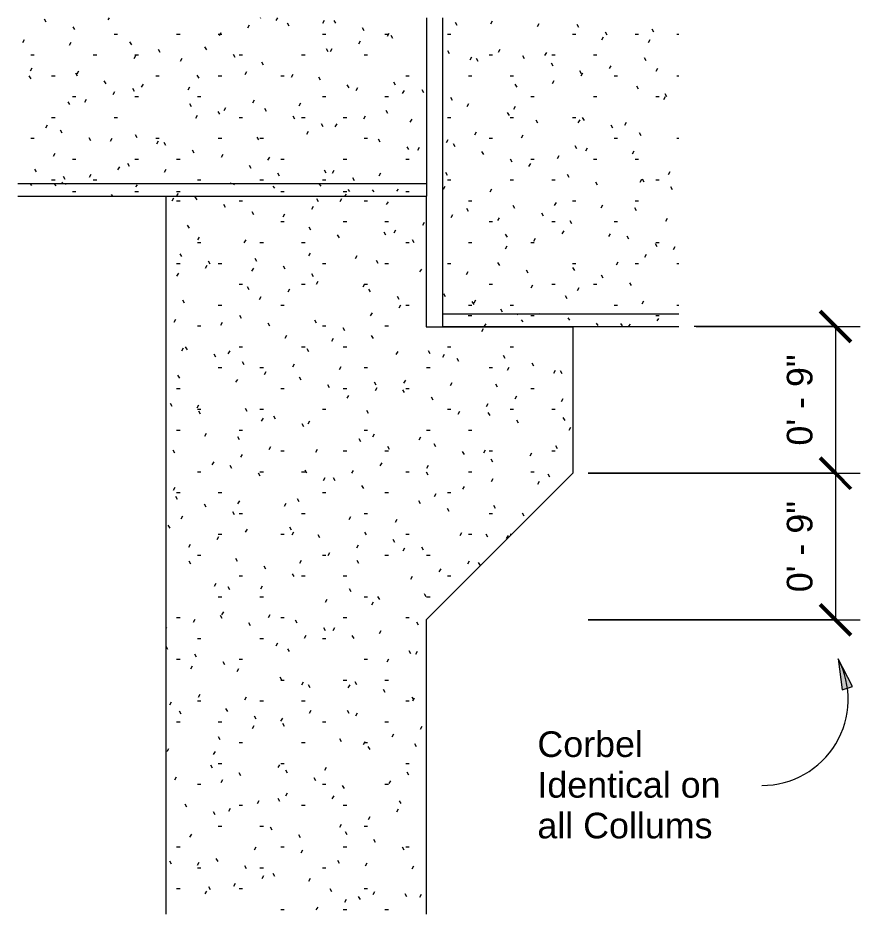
# Model space of a CAD drawing. Header units: inches. Extents: x -12094 to -4267, y -204 to 12515.
# Drawn here: x -7152.3 to -7100.6, y -80.1 to -25 of the extents above; entities that cross this region are included whole.
import ezdxf

# ---------------------------------------------------------------- set-up
doc = ezdxf.new("R2010")
doc.units = ezdxf.units.IN
doc.header["$MEASUREMENT"] = 0
for name, color, linetype, lineweight in [('A-ANNO-DIMS', 211, 'Continuous', 9), ('A-ANNO-DIMS-16', 211, 'Continuous', 9), ('G-ANNO-TEXT', 231, 'Continuous', 9), ('S-BEAM', 12, 'Continuous', 18), ('S-COLS', 52, 'Continuous', 18)]:
    doc.layers.add(name, color=color, linetype=linetype, lineweight=lineweight)
doc.styles.add('Arial_5', font='arial.ttf', dxfattribs={"height": 1.574803})
doc.dimstyles.new('Diagonal_-_Arial_2_5_mm_2', dxfattribs={"dimscale": 12, "dimtxt": 1.606708, "dimasz": 0.15748, "dimexe": 0.125984, "dimexo": 0.07874, "dimgap": 0.07874, "dimtad": 1, "dimdec": 4, "dimrnd": 0.0625, "dimzin": 1, "dimdsep": 46, "dimlunit": 4, "dimtxsty": 'Arial_5', "dimblk1": 'OBLIQUE', "dimblk2": 'OBLIQUE', "dimsah": 1, "dimcen": 0.09, "dimazin": 0, "dimtfac": 1, "dimtdec": 4, "dimtix": 1, "dimtmove": 0, "dimatfit": 3, "dimfxl": 1, "dimtvp": 1, "dimtfill": 1, "dimfrac": 2, "dimtolj": 1, "dimtzin": 0, "dimarcsym": 2})
pattern_1 = [(0, (-10986.386, 17.48), (5.12, 1.28), [0.211, -3.629, 0.211, -3.629, -20.48]), (0, (-10986.386, 17.48), (5.12, 1.28), [-7.68, 0.211, -7.469, 0.211, -3.629, -8.96]), (0, (-10986.386, 17.48), (5.12, 1.28), [-19.2, 0.211, -2.349, 0.211, -6.189]), (120, (-10984.466, 18.12), (-3.6685125, 3.79405), [0.211, -3.629, 0.211, -3.629, -20.48]), (120, (-10984.466, 18.12), (-3.6685125, 3.79405), [-7.68, 0.211, -7.469, 0.211, -3.629, -8.96]), (120, (-10984.466, 18.12), (-3.6685125, 3.79405), [-19.2, 0.211, -2.349, 0.211, -6.189]), (240, (-10983.826, 20.68), (-1.4514875, -5.07405), [0.211, -3.629, 0.211, -3.629, -20.48]), (240, (-10983.826, 20.68), (-1.4514875, -5.07405), [-7.68, 0.211, -7.469, 0.211, -3.629, -8.96]), (240, (-10983.826, 20.68), (-1.4514875, -5.07405), [-19.2, 0.211, -2.349, 0.211, -6.189])]

# ---------------------------------------------------------------- blocks, each defined once
blk = doc.blocks.new('Prefabricado-Pilar cuadrado - 16_x16_-213763-SECTION 02 - DET')
at = {"layer": 'S-COLS'}
h = blk.add_hatch(dxfattribs=at)
h.set_pattern_fill('FP_16', color=256, style=0, pattern_type=2)
h.set_pattern_definition(pattern_1)
h.paths.add_polyline_path([(-10475.189, -80.086), (-10475.111, -80.086), (-10475.111, -36), (-10475.189, -36)], flags=0)
h = blk.add_hatch(dxfattribs=at)
h.set_pattern_fill('FP_16', color=256, style=0, pattern_type=2)
h.set_pattern_definition(pattern_1)
h.paths.add_polyline_path([(-10459.268, -80.086), (-10459.268, -36), (-10475.111, -36), (-10475.111, -80.086)], flags=0)
h = blk.add_hatch(dxfattribs=at)
h.set_pattern_fill('FP_16', color=256, style=0, pattern_type=2)
h.set_pattern_definition(pattern_1)
h.paths.add_polyline_path([(-10459.208, -80.086), (-10459.189, -80.086), (-10459.189, -62.012), (-10450.189, -53.012), (-10450.189, -44.012), (-10459.189, -44.012), (-10459.189, -36), (-10459.268, -36), (-10459.268, -80.086)], flags=0)
for p, q in [((-10475.189, -36), (-10475.189, -80.086)), ((-10459.189, -36), (-10459.189, -44.012)), ((-10459.189, -44.012), (-10450.189, -44.012)), ((-10450.189, -44.012), (-10450.189, -53.012)), ((-10450.189, -53.012), (-10459.189, -62.012)), ((-10459.189, -62.012), (-10459.189, -80.086))]:
    blk.add_line(p, q, dxfattribs=at)
blk = doc.blocks.new('Inverted Tee Beam - 24IT40-228306-SECTION 02 - DET')
at = {"layer": 'S-BEAM'}
h = blk.add_hatch(dxfattribs=at)
h.set_pattern_fill('FP_16', color=256, style=0, pattern_type=2)
h.set_pattern_definition(pattern_1)
h.paths.add_polyline_path([(-10443.676, -43.213), (-10443.676, -25.042), (-10458.165, -25.042), (-10458.165, -43.213)], flags=0)
h = blk.add_hatch(dxfattribs=at)
h.set_pattern_fill('FP_17', color=256, style=0, pattern_type=2)
h.set_pattern_definition([(0, (-10986.386, -3.508), (5.12, 0.905), [0.211, -3.629, 0.211, -3.629, -20.48]), (0, (-10986.386, -3.508), (5.12, 0.905), [-7.68, 0.211, -7.469, 0.211, -3.629, -8.96]), (0, (-10986.386, -3.508), (5.12, 0.905), [-19.2, 0.211, -2.349, 0.211, -6.189]), (129.232, (-10984.466, -3.055), (-3.668475, 2.6824839), [0.167, -2.869, 0.167, -2.869, -16.191]), (129.232, (-10984.466, -3.055), (-3.668475, 2.6824839), [-6.072, 0.167, -5.905, 0.167, -2.869, -7.084]), (129.232, (-10984.466, -3.055), (-3.668475, 2.6824839), [-15.179, 0.167, -1.857, 0.167, -4.893]), (230.768, (-10983.826, -1.245), (-1.451305, -3.5878333), [0.167, -2.869, 0.167, -2.869, -16.191]), (230.768, (-10983.826, -1.245), (-1.451305, -3.5878333), [-6.072, 0.167, -5.905, 0.167, -2.869, -7.084]), (230.768, (-10983.826, -1.245), (-1.451305, -3.5878333), [-15.179, 0.167, -1.857, 0.167, -4.893])])
h.paths.add_polyline_path([(-10458.165, -44), (-10443.676, -44), (-10443.676, -43.213), (-10458.165, -43.213)], flags=0)
for p, q in [((-10458.165, -43.213), (-10458.165, -25.042)), ((-10458.165, -44), (-10458.165, -43.213)), ((-10458.165, -43.213), (-10443.676, -43.213)), ((-10458.165, -44), (-10443.676, -44))]:
    blk.add_line(p, q, dxfattribs=at)
blk = doc.blocks.new('Inverted Tee Beam - 24IT32-224211-SECTION 02 - DET')
at = {"layer": 'S-BEAM'}
h = blk.add_hatch(dxfattribs=at)
h.set_pattern_fill('FP_16', color=256, style=0, pattern_type=2)
h.set_pattern_definition(pattern_1)
h.paths.add_polyline_path([(-10459.174, -35.213), (-10459.174, -25.042), (-10484.273, -25.042), (-10484.273, -35.213)], flags=0)
h = blk.add_hatch(dxfattribs=at)
h.set_pattern_fill('FP_18', color=256, style=0, pattern_type=2)
h.set_pattern_definition([(0, (-10986.386, 0.492), (5.12, 0.905), [0.211, -3.629, 0.211, -3.629, -20.48]), (0, (-10986.386, 0.492), (5.12, 0.905), [-7.68, 0.211, -7.469, 0.211, -3.629, -8.96]), (0, (-10986.386, 0.492), (5.12, 0.905), [-19.2, 0.211, -2.349, 0.211, -6.189]), (129.232, (-10984.466, 0.945), (-3.668475, 2.6824839), [0.167, -2.869, 0.167, -2.869, -16.191]), (129.232, (-10984.466, 0.945), (-3.668475, 2.6824839), [-6.072, 0.167, -5.905, 0.167, -2.869, -7.084]), (129.232, (-10984.466, 0.945), (-3.668475, 2.6824839), [-15.179, 0.167, -1.857, 0.167, -4.893]), (230.768, (-10983.826, 2.755), (-1.451305, -3.5878333), [0.167, -2.869, 0.167, -2.869, -16.191]), (230.768, (-10983.826, 2.755), (-1.451305, -3.5878333), [-6.072, 0.167, -5.905, 0.167, -2.869, -7.084]), (230.768, (-10983.826, 2.755), (-1.451305, -3.5878333), [-15.179, 0.167, -1.857, 0.167, -4.893])])
h.paths.add_polyline_path([(-10475.111, -36), (-10459.174, -36), (-10459.174, -35.213), (-10484.273, -35.213), (-10484.273, -36)], flags=0)
for p, q in [((-10459.174, -25.042), (-10459.174, -35.213)), ((-10484.273, -35.213), (-10459.174, -35.213)), ((-10459.174, -35.213), (-10459.174, -36)), ((-10484.273, -36), (-10459.174, -36))]:
    blk.add_line(p, q, dxfattribs=at)
blk = doc.blocks.new('DIMBLOCK41-SECTION 02 - DET')
at = {"layer": 'A-ANNO-DIMS-16', "lineweight": 50}
for p, q in [((-7102.071, -44), (-7103.016, -43.055)), ((-7102.071, -44), (-7101.127, -44.945)), ((-7102.071, -53.012), (-7103.016, -52.067)), ((-7102.071, -53.012), (-7101.127, -53.957))]:
    blk.add_line(p, q, dxfattribs=at)
at = {"layer": 'A-ANNO-DIMS-16'}
for p, q in [((-7102.071, -44), (-7110.755, -44)), ((-7110.63, -44), (-7100.56, -44)), ((-7102.071, -44), (-7102.071, -53.012)), ((-7117.261, -53.012), (-7100.56, -53.012)), ((-7102.071, -53.012), (-7117.261, -53.012))]:
    blk.add_line(p, q, dxfattribs=at)
at = {"layer": 'A-ANNO-DIMS-16', "color": 0, "insert": (-7105.061, -51.311), "char_height": 1.5748, "width": 6.73334, "attachment_point": 1, "rotation": 90, "line_spacing_factor": 0.941778, "style": 'Arial_5', "bg_fill": 3, "box_fill_scale": 1.25, "bg_fill_color": 256, "bg_fill_true_color": 13158600, "bg_fill_transparency": 0}
blk.add_mtext('0\' - 9"', dxfattribs=at)
blk = doc.blocks.new('_Oblique')
at = {"color": 0, "linetype": 'ByBlock', "lineweight": -2}
blk.add_line((-0.5, -0.5), (0.5, 0.5), dxfattribs=at)
blk = doc.blocks.new('DIMBLOCK42-SECTION 02 - DET')
at = {"layer": 'A-ANNO-DIMS-16', "lineweight": 50}
for p, q in [((-7102.071, -53.012), (-7103.016, -52.067)), ((-7102.071, -53.012), (-7101.127, -53.957)), ((-7102.071, -62.012), (-7103.016, -61.067)), ((-7102.071, -62.012), (-7101.127, -62.957))]:
    blk.add_line(p, q, dxfattribs=at)
at = {"layer": 'A-ANNO-DIMS-16'}
for p, q in [((-7117.261, -53.012), (-7100.56, -53.012)), ((-7102.071, -53.012), (-7117.261, -53.012)), ((-7102.071, -53.012), (-7102.071, -62.012)), ((-7117.261, -62.012), (-7100.56, -62.012)), ((-7102.071, -62.012), (-7117.261, -62.012))]:
    blk.add_line(p, q, dxfattribs=at)
at = {"layer": 'A-ANNO-DIMS-16', "color": 0, "insert": (-7105.061, -60.317), "char_height": 1.5748, "width": 6.73334, "attachment_point": 1, "rotation": 90, "line_spacing_factor": 0.941778, "style": 'Arial_5', "bg_fill": 3, "box_fill_scale": 1.25, "bg_fill_color": 256, "bg_fill_true_color": 13158600, "bg_fill_transparency": 0}
blk.add_mtext('0\' - 9"', dxfattribs=at)

msp = doc.modelspace()

# ---------------------------------------------------------------- hatches: boundary and pattern name
at = {"layer": 'G-ANNO-TEXT'}
msp.add_hatch(color=7, dxfattribs=at).paths.add_polyline_path([(-7101.90991, -64.40894), (-7101.65374, -66.31068), (-7101.01875, -66.10837)], flags=0)

# ---------------------------------------------------------------- linework, layer by layer
at = {"layer": 'G-ANNO-TEXT', "color": 7}
for p, q in [((-7101.90991, -64.40894), (-7101.65374, -66.31068)), ((-7101.01875, -66.10837), (-7101.90991, -64.40894)), ((-7101.65374, -66.31068), (-7101.01875, -66.10837))]:
    msp.add_line(p, q, dxfattribs=at)
msp.add_arc((-7106.58855, -66.89123), 5.29636, 270, 27.948626, dxfattribs=at)

# ---------------------------------------------------------------- block references
at = {"layer": 'S-BEAM'}
for name in ['Inverted Tee Beam - 24IT32-224211-SECTION 02 - DET', 'Inverted Tee Beam - 24IT40-228306-SECTION 02 - DET']:
    msp.add_blockref(name, (3331.98365, 0), dxfattribs=at)
at = {"layer": 'S-COLS'}
msp.add_blockref('Prefabricado-Pilar cuadrado - 16_x16_-213763-SECTION 02 - DET', (3331.98365, 0), dxfattribs=at)

# ---------------------------------------------------------------- texts
at = {"layer": 'G-ANNO-TEXT', "color": 7, "attachment_point": 1, "style": 'Arial_5'}
for s, insert, char_height, width in [('Corbel ', (-7120.38065, -68.86161), 1.574803, 8.5345), ('Identical on ', (-7120.38065, -71.36161), 1.5748031, 14.1905), ('all Collums', (-7120.38065, -73.86161), 1.5748031, 12.8775)]:
    msp.add_mtext(s, dxfattribs=dict(at, insert=insert, char_height=char_height, width=width))

# ---------------------------------------------------------------- next in the draw order: dimensions: what is measured, and where the dimension line sits
at = {"layer": 'A-ANNO-DIMS'}
dim = msp.add_linear_dim(base=(-7102.07145, -53.01181), p1=(-7111.57442, -44), p2=(-7118.20575, -53.01181), angle=90, dimstyle='Diagonal_-_Arial_2_5_mm_2', override={"dimpost": '<>', "dimfxl": 11.188706}, dxfattribs=at)
dim.commit()
dim.dimension.update_dxf_attribs({"geometry": 'DIMBLOCK41-SECTION 02 - DET', "text_midpoint": (-7103.82039, -48.50591)})

# ---------------------------------------------------------------- next in the draw order: dimensions: what is measured, and where the dimension line sits
dim = msp.add_linear_dim(base=(-7102.07145, -62.01181), p1=(-7118.20575, -53.01181), p2=(-7118.20575, -62.01181), angle=90, dimstyle='Diagonal_-_Arial_2_5_mm_2', override={"dimpost": '<>', "dimfxl": 9}, dxfattribs=at)
dim.commit()
dim.dimension.update_dxf_attribs({"geometry": 'DIMBLOCK42-SECTION 02 - DET', "text_midpoint": (-7103.82039, -57.51181)})

doc.saveas('drawing.dxf')
